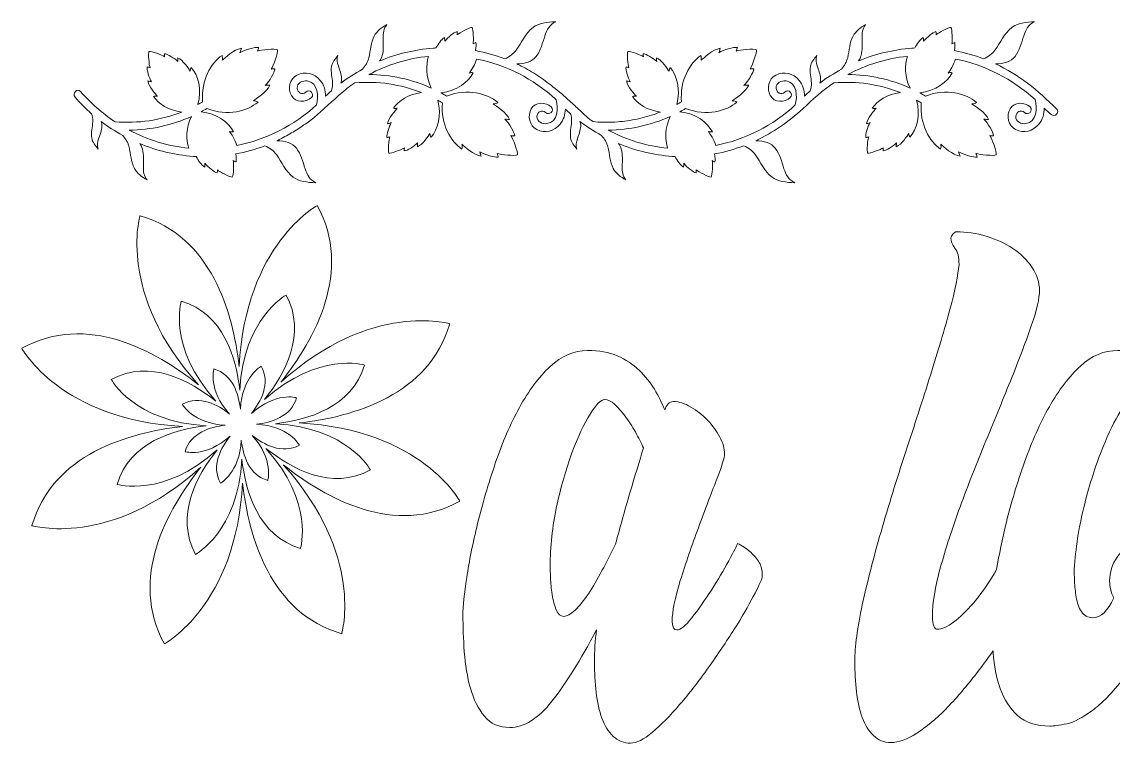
# Model space of a CAD drawing. Header units: inches. Extents: x 1.6 to 13.4, y -17.9 to -0.1.
# Drawn here: x 1.65 to 7.97, y -17.93 to -13.76 of the extents above; entities that cross this region are included whole.
import ezdxf

# ---------------------------------------------------------------- set-up
doc = ezdxf.new("R2010")
doc.units = ezdxf.units.IN
doc.header["$MEASUREMENT"] = 0
doc.layers.add('Layer 1', color=7, linetype='Continuous')

# ---------------------------------------------------------------- blocks, each defined once
blk = doc.blocks.new('block 2')
at = {"layer": 'Layer 1', "lineweight": 0}
for points, knots in [([(5.8656, -16.8216), (5.8445, -16.8032), (5.8208, -16.7875), (5.7945, -16.7743), (5.7892, -16.7875), (5.7721, -16.821), (5.7432, -16.8749), (5.7142, -16.9288), (5.6807, -16.9854), (5.6426, -17.0446), (5.6044, -17.1038), (5.5669, -17.1571), (5.5301, -17.2044), (5.4932, -17.2518), (5.4643, -17.2755), (5.4433, -17.2755), (5.4249, -17.2755), (5.4157, -17.2584), (5.4157, -17.2241), (5.4157, -17.1689), (5.4315, -17.0907), (5.463, -16.9893), (5.4946, -16.8881), (5.5294, -16.7861), (5.5676, -16.6835), (5.6057, -16.5809), (5.6406, -16.4888), (5.6722, -16.4072), (5.7038, -16.3257), (5.7195, -16.2757), (5.7195, -16.2573), (5.7195, -16.2257), (5.7103, -16.1928), (5.6919, -16.1586), (5.6735, -16.1245), (5.6498, -16.0922), (5.6209, -16.0619), (5.5919, -16.0317), (5.5597, -16.0061), (5.5242, -15.985), (5.4887, -15.964), (5.4551, -15.9534), (5.4236, -15.9534), (5.4104, -15.9534), (5.3999, -15.958), (5.392, -15.9672), (5.3841, -15.9765), (5.3775, -15.9876), (5.3723, -16.0008), (5.3565, -15.9613), (5.3367, -15.9218), (5.3131, -15.8824), (5.2894, -15.8429), (5.2598, -15.8061), (5.2243, -15.7719), (5.1888, -15.7377), (5.1466, -15.7101), (5.098, -15.689), (5.0493, -15.668), (4.9921, -15.6574), (4.9263, -15.6574), (4.8474, -15.6574), (4.775, -15.6884), (4.7093, -15.7502), (4.6435, -15.812), (4.5843, -15.8909), (4.5317, -15.987), (4.479, -16.083), (4.4323, -16.1909), (4.3916, -16.3106), (4.3508, -16.4303), (4.3166, -16.5467), (4.289, -16.6598), (4.2614, -16.773), (4.2403, -16.8769), (4.2258, -16.9716), (4.2113, -17.0663), (4.2041, -17.1387), (4.2041, -17.1886), (4.2041, -17.2544), (4.2067, -17.3255), (4.212, -17.4017), (4.2173, -17.4781), (4.2291, -17.5484), (4.2475, -17.6129), (4.2659, -17.6774), (4.2929, -17.7313), (4.3284, -17.7747), (4.364, -17.8181), (4.4133, -17.8398), (4.4764, -17.8398), (4.5579, -17.8398), (4.6389, -17.7892), (4.7191, -17.6879), (4.7994, -17.5866), (4.8855, -17.4491), (4.9776, -17.2755), (4.9697, -17.336), (4.9658, -17.3991), (4.9658, -17.4649), (4.9658, -17.5228), (4.9691, -17.58), (4.9757, -17.6365), (4.9822, -17.6932), (4.9934, -17.7431), (5.0092, -17.7865), (5.025, -17.8299), (5.0467, -17.8648), (5.0743, -17.8911), (5.1019, -17.9174), (5.1355, -17.9306), (5.1749, -17.9306), (5.2091, -17.9306), (5.2512, -17.9095), (5.3012, -17.8674), (5.3512, -17.8254), (5.4038, -17.7721), (5.4591, -17.7076), (5.5143, -17.6431), (5.5696, -17.5721), (5.6248, -17.4945), (5.6801, -17.4169), (5.73, -17.3425), (5.7748, -17.2715), (5.8195, -17.2005), (5.8563, -17.1373), (5.8853, -17.0821), (5.9142, -17.0268), (5.9313, -16.99), (5.9366, -16.9716), (5.9366, -16.9716), (5.9366, -16.9479), (5.9366, -16.9479), (5.9366, -16.9216), (5.9293, -16.898), (5.9149, -16.8769), (5.9004, -16.8558), (5.8839, -16.8374), (5.8656, -16.8216)], [0, 0, 0, 0, 1, 1, 1, 2, 2, 2, 3, 3, 3, 4, 4, 4, 5, 5, 5, 6, 6, 6, 7, 7, 7, 8, 8, 8, 9, 9, 9, 10, 10, 10, 11, 11, 11, 12, 12, 12, 13, 13, 13, 14, 14, 14, 15, 15, 15, 16, 16, 16, 17, 17, 17, 18, 18, 18, 19, 19, 19, 20, 20, 20, 21, 21, 21, 22, 22, 22, 23, 23, 23, 24, 24, 24, 25, 25, 25, 26, 26, 26, 27, 27, 27, 28, 28, 28, 29, 29, 29, 30, 30, 30, 31, 31, 31, 32, 32, 32, 33, 33, 33, 34, 34, 34, 35, 35, 35, 36, 36, 36, 37, 37, 37, 38, 38, 38, 39, 39, 39, 40, 40, 40, 41, 41, 41, 42, 42, 42, 43, 43, 43, 44, 44, 44, 45, 45, 45, 46, 46, 46, 46]), ([(5.171, -16.4822), (5.142, -16.5796), (5.1144, -16.6783), (5.0881, -16.7782), (5.0618, -16.8309), (5.0355, -16.8822), (5.0092, -16.9321), (4.9829, -16.9821), (4.9565, -17.0268), (4.9303, -17.0663), (4.9039, -17.1058), (4.8783, -17.1373), (4.8533, -17.161), (4.8283, -17.1847), (4.8066, -17.1965), (4.7882, -17.1965), (4.7698, -17.1965), (4.7553, -17.1841), (4.7448, -17.159), (4.7342, -17.1341), (4.7263, -17.1045), (4.7211, -17.0702), (4.7158, -17.0361), (4.7125, -17.0038), (4.7112, -16.9736), (4.7099, -16.9433), (4.7093, -16.9216), (4.7093, -16.9084), (4.7093, -16.7927), (4.7217, -16.677), (4.7468, -16.5612), (4.7717, -16.4454), (4.8013, -16.3415), (4.8356, -16.2494), (4.8697, -16.1573), (4.9046, -16.083), (4.9401, -16.0264), (4.9757, -15.9699), (5.0039, -15.9416), (5.025, -15.9416), (5.0434, -15.9416), (5.0625, -15.9508), (5.0822, -15.9692), (5.1019, -15.9876), (5.1223, -16.0106), (5.1434, -16.0383), (5.1644, -16.0659), (5.1841, -16.0962), (5.2026, -16.129), (5.2209, -16.162), (5.2367, -16.1928), (5.2499, -16.2218), (5.2262, -16.2981), (5.1999, -16.3849), (5.171, -16.4822)], [0, 0, 0, 0, 1, 1, 1, 2, 2, 2, 3, 3, 3, 4, 4, 4, 5, 5, 5, 6, 6, 6, 7, 7, 7, 8, 8, 8, 9, 9, 9, 10, 10, 10, 11, 11, 11, 12, 12, 12, 13, 13, 13, 14, 14, 14, 15, 15, 15, 16, 16, 16, 17, 17, 17, 18, 18, 18, 18])]:
    blk.add_open_spline(points, degree=3, knots=knots, dxfattribs=at)
blk = doc.blocks.new('block 3')
at = {"layer": 'Layer 1', "lineweight": 0}
for points, knots in [([(9.5731, -16.8946), (9.5612, -16.8723), (9.548, -16.8512), (9.5336, -16.8315), (9.5191, -16.8118), (9.504, -16.796), (9.4882, -16.7841), (9.4724, -16.7723), (9.4606, -16.7664), (9.4527, -16.7664), (9.4553, -16.7664), (9.4389, -16.7927), (9.4034, -16.8453), (9.3679, -16.898), (9.3258, -16.9558), (9.2771, -17.0189), (9.2284, -17.0821), (9.1797, -17.14), (9.1311, -17.1926), (9.0824, -17.2452), (9.0462, -17.2715), (9.0226, -17.2715), (9.0094, -17.2715), (9.0015, -17.2636), (8.9989, -17.2478), (8.9962, -17.232), (8.9949, -17.2123), (8.9949, -17.1886), (8.9949, -17.1387), (9.0074, -17.0689), (9.0324, -16.9795), (9.0574, -16.8901), (9.0896, -16.7907), (9.1291, -16.6815), (9.1686, -16.5724), (9.212, -16.4579), (9.2593, -16.3382), (9.3067, -16.2185), (9.3527, -16.1008), (9.3975, -15.985), (9.4054, -15.9876), (9.4185, -15.9889), (9.4369, -15.9889), (9.4895, -15.9889), (9.5349, -15.9712), (9.5731, -15.9357), (9.6112, -15.9001), (9.6303, -15.8548), (9.6303, -15.7995), (9.6303, -15.7837), (9.6237, -15.7758), (9.6106, -15.7758), (9.5948, -15.7758), (9.579, -15.7765), (9.5632, -15.7778), (9.5474, -15.7792), (9.5329, -15.7798), (9.5198, -15.7798), (9.4987, -15.7798), (9.4829, -15.7785), (9.4724, -15.7758), (9.4777, -15.76), (9.4882, -15.7285), (9.504, -15.6811), (9.5198, -15.6338), (9.5356, -15.5838), (9.5514, -15.5312), (9.5672, -15.4786), (9.5816, -15.4305), (9.5948, -15.3871), (9.6079, -15.3437), (9.6145, -15.318), (9.6145, -15.3102), (9.6145, -15.2628), (9.6, -15.2181), (9.5711, -15.176), (9.5421, -15.1339), (9.5053, -15.0977), (9.4606, -15.0675), (9.4158, -15.0372), (9.3645, -15.0136), (9.3067, -14.9964), (9.2488, -14.9793), (9.1909, -14.9708), (9.1331, -14.9708), (9.1278, -14.9708), (9.1212, -14.9754), (9.1133, -14.9846), (9.1054, -14.9938), (9.1015, -15.001), (9.1015, -15.0063), (9.1015, -15.0247), (9.1094, -15.0445), (9.1252, -15.0655), (9.141, -15.0866), (9.1488, -15.1181), (9.1488, -15.1602), (9.1488, -15.176), (9.1416, -15.2076), (9.1271, -15.2549), (9.1126, -15.3023), (9.0969, -15.3549), (9.0798, -15.4128), (9.0626, -15.4707), (9.0456, -15.5259), (9.0285, -15.5785), (9.0113, -15.6312), (9.0002, -15.6706), (8.9949, -15.6969), (8.9949, -15.6969), (8.9278, -15.6969), (8.9278, -15.6969), (8.8647, -15.6995), (8.8095, -15.7252), (8.7621, -15.7739), (8.7147, -15.8226), (8.6911, -15.8758), (8.6911, -15.9337), (8.6911, -15.9574), (8.6956, -15.9771), (8.7049, -15.9929), (8.7141, -16.0087), (8.7252, -16.0166), (8.7384, -16.0166), (8.7463, -16.0166), (8.7548, -16.0113), (8.7641, -16.0008), (8.7733, -15.9903), (8.7851, -15.9797), (8.7996, -15.9692), (8.814, -15.9587), (8.8318, -15.9502), (8.8529, -15.9436), (8.8739, -15.937), (8.8989, -15.9376), (8.9278, -15.9455), (8.8831, -16.0876), (8.8364, -16.2284), (8.7877, -16.3678), (8.739, -16.5073), (8.695, -16.6414), (8.6555, -16.7703), (8.6452, -16.804), (8.6354, -16.8372), (8.626, -16.87), (8.6236, -16.8693), (8.6215, -16.869), (8.62, -16.869), (8.62, -16.8716), (8.6088, -16.8822), (8.5865, -16.9005), (8.5641, -16.919), (8.5253, -16.9282), (8.4701, -16.9282), (8.4385, -16.9282), (8.4056, -16.9242), (8.3714, -16.9163), (8.4451, -16.7296), (8.4918, -16.5809), (8.5115, -16.4704), (8.5313, -16.3599), (8.5411, -16.2784), (8.5411, -16.2257), (8.5411, -16.1705), (8.5313, -16.11), (8.5115, -16.0442), (8.4918, -15.9785), (8.4602, -15.9173), (8.4168, -15.8607), (8.3734, -15.8041), (8.3168, -15.7561), (8.2471, -15.7166), (8.1774, -15.6772), (8.0938, -15.6574), (7.9965, -15.6574), (7.9176, -15.6574), (7.8452, -15.6877), (7.7795, -15.7482), (7.7137, -15.8088), (7.6538, -15.887), (7.5999, -15.983), (7.546, -16.0791), (7.4979, -16.1862), (7.4559, -16.3046), (7.4138, -16.423), (7.3789, -16.5388), (7.3513, -16.6519), (7.3275, -16.7494), (7.3086, -16.8406), (7.2945, -16.9254), (7.2879, -16.9369), (7.2813, -16.9484), (7.2744, -16.9597), (7.2375, -17.0203), (7.1994, -17.0736), (7.1599, -17.1196), (7.1205, -17.1656), (7.0823, -17.2024), (7.0455, -17.2301), (7.0086, -17.2577), (6.9771, -17.2715), (6.9508, -17.2715), (6.9323, -17.2715), (6.9232, -17.2465), (6.9232, -17.1965), (6.9232, -17.1203), (6.9383, -17.0268), (6.9685, -16.9163), (6.9988, -16.8058), (7.0369, -16.6881), (7.083, -16.5631), (7.129, -16.4382), (7.179, -16.3106), (7.2329, -16.1803), (7.2868, -16.0501), (7.3369, -15.9278), (7.3829, -15.8133), (7.4289, -15.6989), (7.4671, -15.5976), (7.4974, -15.5095), (7.5276, -15.4213), (7.5427, -15.3549), (7.5427, -15.3102), (7.5427, -15.2628), (7.5283, -15.2181), (7.4993, -15.176), (7.4704, -15.1339), (7.4335, -15.0977), (7.3888, -15.0675), (7.3441, -15.0372), (7.2928, -15.0136), (7.2349, -14.9964), (7.177, -14.9793), (7.1191, -14.9708), (7.0613, -14.9708), (7.056, -14.9708), (7.0494, -14.9754), (7.0416, -14.9846), (7.0337, -14.9938), (7.0297, -15.001), (7.0297, -15.0063), (7.0297, -15.0247), (7.0376, -15.0445), (7.0534, -15.0655), (7.0692, -15.0866), (7.0771, -15.1181), (7.0771, -15.1602), (7.0718, -15.2208), (7.054, -15.3076), (7.0238, -15.4207), (6.9935, -15.5338), (6.956, -15.6608), (6.9113, -15.8015), (6.8666, -15.9423), (6.8186, -16.0909), (6.7673, -16.2474), (6.716, -16.404), (6.6686, -16.5572), (6.6252, -16.7072), (6.5818, -16.8571), (6.5456, -16.9979), (6.5167, -17.1294), (6.4878, -17.261), (6.4733, -17.3715), (6.4733, -17.4609), (6.4733, -17.5188), (6.4766, -17.5761), (6.4831, -17.6326), (6.4897, -17.6892), (6.5009, -17.7392), (6.5167, -17.7826), (6.5325, -17.826), (6.5542, -17.8608), (6.5818, -17.8871), (6.6094, -17.9134), (6.643, -17.9266), (6.6824, -17.9266), (6.7271, -17.9266), (6.7771, -17.9089), (6.8324, -17.8733), (6.8876, -17.8378), (6.9435, -17.7911), (7.0001, -17.7332), (7.0567, -17.6754), (7.1126, -17.6109), (7.1678, -17.5399), (7.2049, -17.4922), (7.2401, -17.4444), (7.2737, -17.3967), (7.2739, -17.4004), (7.2741, -17.404), (7.2743, -17.4077), (7.2796, -17.4826), (7.2934, -17.5517), (7.3158, -17.6148), (7.3381, -17.678), (7.3716, -17.73), (7.4164, -17.7707), (7.4611, -17.8115), (7.523, -17.8319), (7.6019, -17.8319), (7.6256, -17.8319), (7.6584, -17.8273), (7.7005, -17.8181), (7.7426, -17.8089), (7.7913, -17.7839), (7.8466, -17.7431), (7.9018, -17.7023), (7.963, -17.6399), (8.0301, -17.5556), (8.0972, -17.4715), (8.1688, -17.3531), (8.2451, -17.2005), (8.303, -17.2163), (8.3596, -17.2241), (8.4148, -17.2241), (8.4596, -17.2241), (8.502, -17.2188), (8.5423, -17.2084), (8.5258, -17.2965), (8.5174, -17.3781), (8.5174, -17.453), (8.5174, -17.5109), (8.522, -17.5682), (8.5312, -17.6247), (8.5405, -17.6813), (8.5549, -17.7319), (8.5746, -17.7766), (8.5944, -17.8214), (8.6193, -17.8575), (8.6496, -17.8852), (8.6798, -17.9128), (8.7147, -17.9266), (8.7542, -17.9266), (8.7937, -17.9266), (8.8416, -17.9042), (8.8983, -17.8595), (8.9548, -17.8148), (9.014, -17.7583), (9.0758, -17.6898), (9.1376, -17.6214), (9.1995, -17.5471), (9.2613, -17.4668), (9.3231, -17.3866), (9.3784, -17.3104), (9.4271, -17.238), (9.4757, -17.1656), (9.5152, -17.1032), (9.5455, -17.0505), (9.5757, -16.9979), (9.5908, -16.9663), (9.5908, -16.9558), (9.5908, -16.9374), (9.5849, -16.917), (9.5731, -16.8946)], [0, 0, 0, 0, 1, 1, 1, 2, 2, 2, 3, 3, 3, 4, 4, 4, 5, 5, 5, 6, 6, 6, 7, 7, 7, 8, 8, 8, 9, 9, 9, 10, 10, 10, 11, 11, 11, 12, 12, 12, 13, 13, 13, 14, 14, 14, 15, 15, 15, 16, 16, 16, 17, 17, 17, 18, 18, 18, 19, 19, 19, 20, 20, 20, 21, 21, 21, 22, 22, 22, 23, 23, 23, 24, 24, 24, 25, 25, 25, 26, 26, 26, 27, 27, 27, 28, 28, 28, 29, 29, 29, 30, 30, 30, 31, 31, 31, 32, 32, 32, 33, 33, 33, 34, 34, 34, 35, 35, 35, 36, 36, 36, 37, 37, 37, 38, 38, 38, 39, 39, 39, 40, 40, 40, 41, 41, 41, 42, 42, 42, 43, 43, 43, 44, 44, 44, 45, 45, 45, 46, 46, 46, 47, 47, 47, 48, 48, 48, 49, 49, 49, 50, 50, 50, 51, 51, 51, 52, 52, 52, 53, 53, 53, 54, 54, 54, 55, 55, 55, 56, 56, 56, 57, 57, 57, 58, 58, 58, 59, 59, 59, 60, 60, 60, 61, 61, 61, 62, 62, 62, 63, 63, 63, 64, 64, 64, 65, 65, 65, 66, 66, 66, 67, 67, 67, 68, 68, 68, 69, 69, 69, 70, 70, 70, 71, 71, 71, 72, 72, 72, 73, 73, 73, 74, 74, 74, 75, 75, 75, 76, 76, 76, 77, 77, 77, 78, 78, 78, 79, 79, 79, 80, 80, 80, 81, 81, 81, 82, 82, 82, 83, 83, 83, 84, 84, 84, 85, 85, 85, 86, 86, 86, 87, 87, 87, 88, 88, 88, 89, 89, 89, 90, 90, 90, 91, 91, 91, 92, 92, 92, 93, 93, 93, 94, 94, 94, 95, 95, 95, 96, 96, 96, 97, 97, 97, 98, 98, 98, 99, 99, 99, 100, 100, 100, 101, 101, 101, 102, 102, 102, 103, 103, 103, 104, 104, 104, 105, 105, 105, 106, 106, 106, 107, 107, 107, 108, 108, 108, 109, 109, 109, 110, 110, 110, 111, 111, 111, 112, 112, 112, 113, 113, 113, 114, 114, 114, 115, 115, 115, 116, 116, 116, 117, 117, 117, 118, 118, 118, 118]), ([(8.2609, -16.4092), (8.253, -16.4474), (8.2418, -16.4888), (8.2274, -16.5335), (8.2129, -16.5783), (8.1978, -16.623), (8.182, -16.6677), (8.1662, -16.7125), (8.1504, -16.7532), (8.1346, -16.79), (8.1346, -16.79), (8.1189, -16.79), (8.1189, -16.79), (8.0636, -16.79), (8.0215, -16.8111), (7.9926, -16.8532), (7.9636, -16.8953), (7.9492, -16.9414), (7.9492, -16.9913), (7.9492, -17.0255), (7.9571, -17.0584), (7.9728, -17.09), (7.9386, -17.1663), (7.8979, -17.2044), (7.8505, -17.2044), (7.8215, -17.2044), (7.7998, -17.1926), (7.7854, -17.1689), (7.7709, -17.1452), (7.761, -17.1176), (7.7558, -17.086), (7.7505, -17.0545), (7.7472, -17.0236), (7.7459, -16.9933), (7.7446, -16.9631), (7.744, -16.94), (7.744, -16.9242), (7.7518, -16.8032), (7.7702, -16.6842), (7.7992, -16.5671), (7.8281, -16.45), (7.8604, -16.3455), (7.8959, -16.2533), (7.9314, -16.1613), (7.9656, -16.0876), (7.9985, -16.0323), (8.0314, -15.9771), (8.0557, -15.9495), (8.0715, -15.9495), (8.082, -15.9495), (8.0984, -15.9528), (8.1208, -15.9593), (8.1432, -15.9659), (8.1655, -15.981), (8.1879, -16.0047), (8.2102, -16.0284), (8.23, -16.0646), (8.2471, -16.1133), (8.2642, -16.162), (8.2728, -16.2284), (8.2728, -16.3125), (8.2728, -16.3389), (8.2688, -16.3711), (8.2609, -16.4092)], [0, 0, 0, 0, 1, 1, 1, 2, 2, 2, 3, 3, 3, 4, 4, 4, 5, 5, 5, 6, 6, 6, 7, 7, 7, 8, 8, 8, 9, 9, 9, 10, 10, 10, 11, 11, 11, 12, 12, 12, 13, 13, 13, 14, 14, 14, 15, 15, 15, 16, 16, 16, 17, 17, 17, 18, 18, 18, 19, 19, 19, 20, 20, 20, 21, 21, 21, 21])]:
    blk.add_open_spline(points, degree=3, knots=knots, dxfattribs=at)
blk = doc.blocks.new('block 15')
at = {"layer": 'Layer 1', "lineweight": 0}
for points in [[(3.2555, -16.0773), (3.57, -16.0418), (4.0079, -15.9167), (4.1276, -15.5033), (4.1276, -15.5033), (3.6755, -15.368), (3.1496, -15.8415), (3.3469, -15.5939), (3.568, -15.1959), (3.3604, -14.8191), (3.3604, -14.8191), (2.9449, -15.0432), (2.9079, -15.7499), (2.8724, -15.4353), (2.7474, -14.9974), (2.3341, -14.8778), (2.3341, -14.8778), (2.1987, -15.3299), (2.6721, -15.8557), (2.4246, -15.6584), (2.0266, -15.4374), (1.6497, -15.645), (1.6497, -15.645), (1.8737, -16.0604), (2.5802, -16.0974), (2.2658, -16.133), (1.8281, -16.2581), (1.7084, -16.6714), (1.7084, -16.6714), (2.1605, -16.8067), (2.6862, -16.3334), (2.489, -16.5809), (2.2681, -16.9788), (2.4756, -17.3556), (2.4756, -17.3556), (2.8911, -17.1316), (2.928, -16.425), (2.9636, -16.7395), (3.0887, -17.1773), (3.502, -17.2969), (3.502, -17.2969), (3.6373, -16.8448), (3.1639, -16.3191), (3.4114, -16.5163), (3.8095, -16.7373), (4.1862, -16.5297), (4.1862, -16.5297), (3.9622, -16.1142), (3.2555, -16.0773)], [(3.0635, -16.2245), (3.3436, -16.5355), (3.2635, -16.803), (3.2635, -16.803), (3.019, -16.7322), (2.9449, -16.4732), (2.9239, -16.2871), (2.9021, -16.7052), (2.6562, -16.8378), (2.6562, -16.8378), (2.5335, -16.6148), (2.6641, -16.3794), (2.7808, -16.2329), (2.4698, -16.513), (2.2023, -16.4329), (2.2023, -16.4329), (2.2731, -16.1884), (2.5321, -16.1144), (2.7181, -16.0933), (2.3001, -16.0714), (2.1676, -15.8256), (2.1676, -15.8256), (2.3906, -15.7028), (2.6261, -15.8336), (2.7725, -15.9503), (2.4924, -15.6392), (2.5725, -15.3717), (2.5725, -15.3717), (2.8171, -15.4425), (2.891, -15.7016), (2.912, -15.8877), (2.9339, -15.4696), (3.1797, -15.337), (3.1797, -15.337), (3.3026, -15.5599), (3.1718, -15.7954), (3.055, -15.9419), (3.3661, -15.6618), (3.6336, -15.7418), (3.6336, -15.7418), (3.5629, -15.9864), (3.3037, -16.0604), (3.1177, -16.0814), (3.5358, -16.1033), (3.6683, -16.3491), (3.6683, -16.3491), (3.4454, -16.4719), (3.2099, -16.3412), (3.0635, -16.2245)]]:
    blk.add_open_spline(points, degree=3, knots=[0, 0, 0, 0, 1, 1, 1, 2, 2, 2, 3, 3, 3, 4, 4, 4, 5, 5, 5, 6, 6, 6, 7, 7, 7, 8, 8, 8, 9, 9, 9, 10, 10, 10, 11, 11, 11, 12, 12, 12, 13, 13, 13, 14, 14, 14, 15, 15, 15, 16, 16, 16, 16], dxfattribs=at)
blk = doc.blocks.new('block 18')
at = {"layer": 'Layer 1', "lineweight": 0}
for points, knots in [([(6.5742, -14.2549), (6.5818, -14.2571), (6.5886, -14.2571), (6.597, -14.2557), (6.5875, -14.2668), (6.5456, -14.3118), (6.5408, -14.3454), (6.546, -14.3439), (6.551, -14.3432), (6.5618, -14.3388), (6.5478, -14.3629), (6.5344, -14.4084), (6.5372, -14.4256), (6.5416, -14.4249), (6.5474, -14.4233), (6.5539, -14.4202), (6.5481, -14.4365), (6.5415, -14.5039), (6.5477, -14.5152), (6.5602, -14.5183), (6.6237, -14.4948), (6.638, -14.485), (6.6367, -14.4921), (6.6366, -14.4981), (6.6371, -14.5025), (6.6544, -14.5008), (6.695, -14.4763), (6.7147, -14.4566), (6.7132, -14.4682), (6.7138, -14.4732), (6.7136, -14.4786), (6.745, -14.4654), (6.7778, -14.4134), (6.7861, -14.4015), (6.787, -14.4106), (6.7886, -14.4165), (6.7927, -14.4233), (6.8309, -14.3783), (6.856, -14.2975), (6.8307, -14.2083), (6.84, -14.2133), (6.8493, -14.2184), (6.8584, -14.2238), (6.8477, -14.3499), (6.9066, -14.4479), (6.9705, -14.4925), (6.9733, -14.4831), (6.9733, -14.4747), (6.9715, -14.4643), (6.9852, -14.476), (7.0409, -14.5279), (7.0826, -14.5338), (7.0806, -14.5274), (7.0798, -14.5212), (7.0744, -14.5078), (7.1042, -14.5252), (7.1605, -14.5417), (7.1818, -14.5383), (7.181, -14.5329), (7.179, -14.5257), (7.1751, -14.5176), (7.1954, -14.5248), (7.2788, -14.5329), (7.2928, -14.5253), (7.2966, -14.5098), (7.2675, -14.4312), (7.2554, -14.4135), (7.2642, -14.4152), (7.2716, -14.4153), (7.2771, -14.4147), (7.275, -14.3932), (7.2447, -14.3429), (7.2202, -14.3186), (7.2346, -14.3204), (7.2407, -14.3196), (7.2475, -14.3199), (7.2311, -14.2811), (7.1668, -14.2404), (7.152, -14.2302), (7.1632, -14.2291), (7.1706, -14.2271), (7.179, -14.222), (7.1182, -14.1704), (7.0046, -14.1381), (6.8822, -14.185), (6.8713, -14.1786), (6.8603, -14.1724), (6.8492, -14.1665), (6.943, -14.1571), (7.0095, -14.1028), (7.0371, -14.0498), (7.0292, -14.0486), (7.0231, -14.0494), (7.0144, -14.0519), (7.0212, -14.0415), (7.0486, -14.003), (7.0564, -13.9708), (7.2272, -14.0055), (7.3873, -14.086), (7.5173, -14.2056), (7.5301, -14.2556), (7.5286, -14.3351), (7.4638, -14.3446), (7.4376, -14.3484), (7.404, -14.3341), (7.4058, -14.3027), (7.4073, -14.2768), (7.4358, -14.2607), (7.456, -14.2804), (7.4771, -14.3009), (7.5093, -14.2687), (7.4882, -14.2482), (7.4571, -14.2179), (7.3957, -14.218), (7.3724, -14.2597), (7.3506, -14.2987), (7.3607, -14.3579), (7.4045, -14.3787), (7.4529, -14.4017), (7.5049, -14.3891), (7.5394, -14.3482), (7.562, -14.3214), (7.5705, -14.2884), (7.5703, -14.2548), (7.5834, -14.2669), (7.5965, -14.2789), (7.6095, -14.291), (7.6311, -14.3109), (7.6634, -14.2787), (7.6417, -14.2588), (7.5868, -14.2081), (7.5336, -14.1555), (7.4738, -14.1104), (7.4161, -14.0669), (7.3538, -14.0295), (7.2884, -13.999), (7.3366, -13.9992), (7.378, -13.9852), (7.4012, -13.9554), (7.4276, -13.9215), (7.4378, -13.8783), (7.4515, -13.8366), (7.4624, -13.8035), (7.479, -13.7697), (7.5147, -13.7555), (7.4659, -13.7564), (7.4149, -13.764), (7.3829, -13.7877), (7.337, -13.8216), (7.3183, -13.8757), (7.2852, -13.9192), (7.269, -13.9405), (7.246, -13.9576), (7.2191, -13.9697), (7.1643, -13.9489), (7.1078, -13.9328), (7.0503, -13.9219), (7.0535, -13.9031), (7.0545, -13.885), (7.0518, -13.8758), (7.0476, -13.877), (7.042, -13.8794), (7.036, -13.8833), (7.0396, -13.8664), (7.0375, -13.7987), (7.0299, -13.7883), (7.0171, -13.7869), (6.9572, -13.8183), (6.9442, -13.8298), (6.9447, -13.8226), (6.944, -13.8166), (6.9429, -13.8123), (6.9259, -13.8162), (6.8888, -13.8457), (6.8718, -13.8679), (6.8718, -13.8561), (6.8705, -13.8513), (6.87, -13.8459), (6.8507, -13.8572), (6.8329, -13.8852), (6.821, -13.9067), (6.8155, -13.9071), (6.81, -13.9074), (6.8044, -13.9078), (6.6971, -13.9162), (6.5924, -13.9415), (6.4942, -13.9821), (6.5014, -13.9725), (6.5068, -13.9618), (6.5099, -13.9504), (6.5187, -13.9176), (6.5157, -13.8836), (6.5151, -13.8497), (6.5147, -13.8226), (6.5176, -13.7932), (6.5361, -13.7713), (6.5068, -13.7881), (6.4776, -13.8104), (6.4633, -13.8377), (6.4427, -13.8769), (6.4429, -13.9213), (6.4321, -13.9631), (6.4259, -13.987), (6.4129, -14.01), (6.3955, -14.0294), (6.3519, -14.0532), (6.3101, -14.0802), (6.2704, -14.1102), (6.2735, -14.1015), (6.2751, -14.0924), (6.2747, -14.0832), (6.2736, -14.0581), (6.2638, -14.0346), (6.2559, -14.0106), (6.2495, -13.9915), (6.245, -13.9701), (6.2532, -13.9504), (6.2362, -13.9688), (6.2205, -13.9912), (6.2164, -14.0137), (6.2106, -14.0462), (6.2206, -14.0776), (6.2223, -14.1097), (6.2231, -14.1247), (6.2204, -14.1403), (6.2151, -14.1552), (6.2037, -14.1652), (6.1926, -14.1754), (6.1817, -14.1858), (6.1816, -14.1528), (6.173, -14.1204), (6.1508, -14.0941), (6.1163, -14.0532), (6.0643, -14.0406), (6.0159, -14.0636), (5.9721, -14.0844), (5.962, -14.1436), (5.9838, -14.1826), (6.0071, -14.2243), (6.0685, -14.2244), (6.0996, -14.1941), (6.1207, -14.1736), (6.0885, -14.1414), (6.0674, -14.1619), (6.0472, -14.1816), (6.0187, -14.1655), (6.0172, -14.1396), (6.0154, -14.1082), (6.049, -14.0939), (6.0752, -14.0977), (6.14, -14.1072), (6.1415, -14.1867), (6.1287, -14.2367), (5.9987, -14.3563), (5.8386, -14.4368), (5.6678, -14.4715), (5.66, -14.4393), (5.6326, -14.4008), (5.6258, -14.3904), (5.6345, -14.3929), (5.6406, -14.3937), (5.6485, -14.3925), (5.6209, -14.3395), (5.5544, -14.2852), (5.4606, -14.2758), (5.4717, -14.2699), (5.4827, -14.2637), (5.4936, -14.2573), (5.616, -14.3042), (5.7295, -14.2719), (5.7904, -14.2203), (5.782, -14.2152), (5.7746, -14.2132), (5.7634, -14.2121), (5.7782, -14.2019), (5.8425, -14.1612), (5.8589, -14.1224), (5.8521, -14.1227), (5.846, -14.1219), (5.8316, -14.1237), (5.8561, -14.0994), (5.8864, -14.0491), (5.8885, -14.0276), (5.883, -14.027), (5.8756, -14.0271), (5.8668, -14.0288), (5.8789, -14.0111), (5.908, -13.9325), (5.9042, -13.917), (5.8902, -13.9094), (5.8068, -13.9175), (5.7865, -13.9247), (5.7904, -13.9166), (5.7924, -13.9094), (5.7932, -13.904), (5.7719, -13.9006), (5.7156, -13.9171), (5.6858, -13.9345), (5.6912, -13.921), (5.692, -13.9149), (5.694, -13.9085), (5.6523, -13.9144), (5.5966, -13.9663), (5.5829, -13.978), (5.5847, -13.9676), (5.5847, -13.9592), (5.5819, -13.9498), (5.518, -13.9944), (5.4591, -14.0924), (5.4698, -14.2185), (5.4607, -14.2239), (5.4514, -14.229), (5.4421, -14.234), (5.4674, -14.1448), (5.4423, -14.064), (5.4041, -14.019), (5.4, -14.0258), (5.3984, -14.0317), (5.3975, -14.0408), (5.3892, -14.0289), (5.3564, -13.9769), (5.325, -13.9637), (5.3252, -13.9691), (5.3246, -13.9741), (5.3261, -13.9857), (5.3064, -13.966), (5.2658, -13.9415), (5.2485, -13.9398), (5.248, -13.9442), (5.248, -13.9502), (5.2494, -13.9573), (5.2351, -13.9475), (5.1716, -13.924), (5.1591, -13.9271), (5.1529, -13.9384), (5.1595, -14.0058), (5.1653, -14.0221), (5.1588, -14.019), (5.153, -14.0174), (5.1486, -14.0167), (5.1458, -14.0339), (5.1592, -14.0794), (5.1732, -14.1035), (5.1624, -14.0991), (5.1574, -14.0984), (5.1522, -14.0969), (5.157, -14.1305), (5.1989, -14.1755), (5.2084, -14.1866), (5.2, -14.1851), (5.1932, -14.1852), (5.1856, -14.1874), (5.215, -14.2295), (5.2731, -14.2689), (5.3488, -14.2774), (5.3427, -14.2767), (5.3301, -14.2845), (5.3242, -14.2866), (5.3152, -14.2899), (5.3061, -14.293), (5.2969, -14.2959), (5.2786, -14.3018), (5.2601, -14.307), (5.2415, -14.3116), (5.2042, -14.3209), (5.1662, -14.3276), (5.128, -14.3317), (5.0895, -14.3358), (5.0507, -14.3374), (5.012, -14.3363), (4.9955, -14.3359), (4.9741, -14.3379), (4.9591, -14.3314), (4.9294, -14.3186), (4.9045, -14.2882), (4.8807, -14.2668), (4.861, -14.2491), (4.8412, -14.2314), (4.8218, -14.2134), (4.7907, -14.1846), (4.7584, -14.1571), (4.7251, -14.1309), (4.6961, -14.1083), (4.6663, -14.0866), (4.6358, -14.0661), (4.6054, -14.0456), (4.5747, -14.0282), (4.5419, -14.0118), (4.5332, -14.0074), (4.5243, -14.0031), (4.5154, -13.999), (4.5636, -13.9992), (4.605, -13.9852), (4.6282, -13.9554), (4.6546, -13.9215), (4.6649, -13.8783), (4.6786, -13.8366), (4.6894, -13.8035), (4.706, -13.7697), (4.7417, -13.7555), (4.6929, -13.7564), (4.642, -13.764), (4.61, -13.7877), (4.564, -13.8216), (4.5453, -13.8757), (4.5122, -13.9192), (4.496, -13.9405), (4.473, -13.9576), (4.4462, -13.9697), (4.3914, -13.9489), (4.3349, -13.9328), (4.2774, -13.9219), (4.2806, -13.9031), (4.2816, -13.885), (4.2789, -13.8758), (4.2746, -13.877), (4.2691, -13.8794), (4.263, -13.8833), (4.2667, -13.8664), (4.2645, -13.7987), (4.2569, -13.7883), (4.2441, -13.7869), (4.1842, -13.8183), (4.1712, -13.8298), (4.1717, -13.8226), (4.171, -13.8166), (4.1699, -13.8123), (4.153, -13.8162), (4.1159, -13.8457), (4.0989, -13.8679), (4.0988, -13.8561), (4.0976, -13.8513), (4.0971, -13.8459), (4.0777, -13.8572), (4.0599, -13.8852), (4.0481, -13.9067), (4.0425, -13.9071), (4.037, -13.9074), (4.0315, -13.9078), (3.9241, -13.9162), (3.8194, -13.9415), (3.7213, -13.9821), (3.7284, -13.9725), (3.7338, -13.9618), (3.7369, -13.9504), (3.7457, -13.9176), (3.7427, -13.8836), (3.7422, -13.8497), (3.7418, -13.8226), (3.7446, -13.7932), (3.7632, -13.7713), (3.7339, -13.7881), (3.7047, -13.8104), (3.6903, -13.8377), (3.6697, -13.8769), (3.6699, -13.9213), (3.6591, -13.9631), (3.6529, -13.987), (3.6399, -14.01), (3.6225, -14.0294), (3.5789, -14.0532), (3.5371, -14.0802), (3.4974, -14.1102), (3.5005, -14.1015), (3.5021, -14.0924), (3.5017, -14.0832), (3.5006, -14.0581), (3.4909, -14.0346), (3.4829, -14.0106), (3.4765, -13.9915), (3.472, -13.9701), (3.4803, -13.9504), (3.4632, -13.9688), (3.4475, -13.9912), (3.4434, -14.0137), (3.4376, -14.0462), (3.4477, -14.0776), (3.4493, -14.1097), (3.4501, -14.1247), (3.4475, -14.1403), (3.4421, -14.1552), (3.4308, -14.1652), (3.4196, -14.1754), (3.4087, -14.1858), (3.4086, -14.1528), (3.4, -14.1204), (3.3778, -14.0941), (3.3434, -14.0532), (3.2914, -14.0406), (3.2429, -14.0636), (3.1991, -14.0844), (3.189, -14.1436), (3.2108, -14.1826), (3.2341, -14.2243), (3.2955, -14.2244), (3.3267, -14.1941), (3.3477, -14.1736), (3.3155, -14.1414), (3.2945, -14.1619), (3.2742, -14.1816), (3.2457, -14.1655), (3.2442, -14.1396), (3.2424, -14.1082), (3.276, -14.0939), (3.3022, -14.0977), (3.3671, -14.1072), (3.3685, -14.1867), (3.3557, -14.2367), (3.2257, -14.3563), (3.0656, -14.4368), (2.8948, -14.4715), (2.887, -14.4393), (2.8597, -14.4008), (2.8528, -14.3904), (2.8616, -14.3929), (2.8677, -14.3937), (2.8755, -14.3925), (2.8479, -14.3395), (2.7814, -14.2852), (2.6876, -14.2758), (2.6987, -14.2699), (2.7098, -14.2637), (2.7207, -14.2573), (2.843, -14.3042), (2.9566, -14.2719), (3.0174, -14.2203), (3.009, -14.2152), (3.0017, -14.2132), (2.9904, -14.2121), (3.0052, -14.2019), (3.0695, -14.1612), (3.0859, -14.1224), (3.0792, -14.1227), (3.073, -14.1219), (3.0587, -14.1237), (3.0831, -14.0994), (3.1134, -14.0491), (3.1155, -14.0276), (3.1101, -14.027), (3.1027, -14.0271), (3.0938, -14.0288), (3.106, -14.0111), (3.135, -13.9325), (3.1312, -13.917), (3.1172, -13.9094), (3.0338, -13.9175), (3.0135, -13.9247), (3.0175, -13.9166), (3.0194, -13.9094), (3.0202, -13.904), (2.999, -13.9006), (2.9426, -13.9171), (2.9128, -13.9345), (2.9182, -13.921), (2.9191, -13.9149), (2.921, -13.9085), (2.8793, -13.9144), (2.8236, -13.9663), (2.81, -13.978), (2.8117, -13.9676), (2.8117, -13.9592), (2.809, -13.9498), (2.745, -13.9944), (2.6862, -14.0924), (2.6968, -14.2185), (2.6877, -14.2239), (2.6785, -14.229), (2.6692, -14.234), (2.6944, -14.1448), (2.6693, -14.064), (2.6311, -14.019), (2.627, -14.0258), (2.6254, -14.0317), (2.6245, -14.0408), (2.6162, -14.0289), (2.5834, -13.9769), (2.5521, -13.9637), (2.5523, -13.9691), (2.5517, -13.9741), (2.5531, -13.9857), (2.5334, -13.966), (2.4928, -13.9415), (2.4755, -13.9398), (2.475, -13.9442), (2.4751, -13.9502), (2.4765, -13.9573), (2.4621, -13.9475), (2.3987, -13.924), (2.3861, -13.9271), (2.38, -13.9384), (2.3865, -14.0058), (2.3923, -14.0221), (2.3858, -14.019), (2.38, -14.0174), (2.3756, -14.0167), (2.3729, -14.0339), (2.3862, -14.0794), (2.4003, -14.1035), (2.3894, -14.0991), (2.3845, -14.0984), (2.3793, -14.0969), (2.3841, -14.1305), (2.4259, -14.1755), (2.4354, -14.1866), (2.427, -14.1851), (2.4202, -14.1852), (2.4126, -14.1874), (2.442, -14.2295), (2.5001, -14.2689), (2.5758, -14.2774), (2.4539, -14.3254), (2.3224, -14.3448), (2.1894, -14.3335), (2.1155, -14.2846), (2.0481, -14.2258), (1.9901, -14.1591), (1.9708, -14.1369), (1.9388, -14.1693), (1.9579, -14.1913), (1.9877, -14.2256), (2.0197, -14.2575), (2.0535, -14.2871), (2.0589, -14.302), (2.0615, -14.3176), (2.0607, -14.3326), (2.0591, -14.3647), (2.049, -14.3961), (2.0548, -14.4286), (2.0589, -14.4511), (2.0746, -14.4734), (2.0917, -14.4919), (2.0834, -14.4722), (2.0879, -14.4507), (2.0943, -14.4317), (2.1023, -14.4077), (2.112, -14.3842), (2.1131, -14.3591), (2.1135, -14.3499), (2.1119, -14.3408), (2.1088, -14.332), (2.1485, -14.3621), (2.1903, -14.3891), (2.2339, -14.4129), (2.2513, -14.4323), (2.2643, -14.4553), (2.2705, -14.4792), (2.2813, -14.521), (2.2811, -14.5654), (2.3017, -14.6046), (2.3161, -14.6319), (2.3453, -14.6542), (2.3746, -14.6709), (2.356, -14.6491), (2.3531, -14.6197), (2.3536, -14.5926), (2.3541, -14.5587), (2.3571, -14.5247), (2.3483, -14.4919), (2.3452, -14.4805), (2.3398, -14.4698), (2.3327, -14.4602), (2.4308, -14.5008), (2.5355, -14.5261), (2.6429, -14.5345), (2.6484, -14.5349), (2.6539, -14.5352), (2.6595, -14.5356), (2.6713, -14.5571), (2.6891, -14.5851), (2.7085, -14.5964), (2.709, -14.591), (2.7102, -14.5862), (2.7103, -14.5744), (2.7272, -14.5965), (2.7644, -14.6261), (2.7813, -14.63), (2.7824, -14.6257), (2.7831, -14.6197), (2.7826, -14.6125), (2.7956, -14.624), (2.8555, -14.6554), (2.8683, -14.654), (2.8759, -14.6436), (2.8781, -14.5759), (2.8744, -14.5589), (2.8805, -14.5629), (2.886, -14.5653), (2.8903, -14.5665), (2.893, -14.5573), (2.892, -14.5392), (2.8888, -14.5204), (2.9462, -14.5095), (3.0028, -14.4934), (3.0575, -14.4726), (3.0844, -14.4847), (3.1074, -14.5018), (3.1236, -14.5231), (3.1567, -14.5666), (3.1754, -14.6207), (3.2214, -14.6546), (3.2534, -14.6783), (3.3043, -14.6859), (3.3531, -14.6868), (3.3174, -14.6725), (3.3008, -14.6388), (3.2899, -14.6057), (3.2763, -14.564), (3.266, -14.5208), (3.2396, -14.4869), (3.2164, -14.4571), (3.175, -14.4431), (3.1268, -14.4433), (3.1315, -14.4433), (3.1397, -14.4372), (3.1439, -14.4351), (3.1507, -14.4318), (3.1573, -14.4284), (3.164, -14.425), (3.1767, -14.4183), (3.1893, -14.4114), (3.2017, -14.4042), (3.2265, -14.3898), (3.2506, -14.3744), (3.2742, -14.3581), (3.2959, -14.3431), (3.3201, -14.3282), (3.3398, -14.311), (3.3636, -14.2904), (3.3868, -14.2691), (3.4103, -14.2482), (3.4145, -14.2482), (3.4265, -14.2337), (3.4299, -14.2307), (3.4369, -14.2245), (3.4439, -14.2182), (3.4509, -14.212), (3.4649, -14.1995), (3.4789, -14.187), (3.493, -14.1745), (3.5201, -14.1503), (3.5477, -14.1288), (3.5781, -14.1088), (3.711, -14.0975), (3.8425, -14.1169), (3.9644, -14.1649), (3.8887, -14.1734), (3.8306, -14.2128), (3.8012, -14.2549), (3.8088, -14.2571), (3.8156, -14.2571), (3.824, -14.2557), (3.8145, -14.2668), (3.7727, -14.3118), (3.7679, -14.3454), (3.7731, -14.3439), (3.778, -14.3432), (3.7889, -14.3388), (3.7748, -14.3629), (3.7615, -14.4084), (3.7642, -14.4256), (3.7686, -14.4249), (3.7744, -14.4233), (3.7809, -14.4202), (3.7751, -14.4365), (3.7686, -14.5039), (3.7747, -14.5152), (3.7873, -14.5183), (3.8507, -14.4948), (3.8651, -14.485), (3.8637, -14.4921), (3.8636, -14.4981), (3.8641, -14.5025), (3.8814, -14.5008), (3.922, -14.4763), (3.9417, -14.4566), (3.9403, -14.4682), (3.9409, -14.4732), (3.9407, -14.4786), (3.972, -14.4654), (4.0048, -14.4134), (4.0131, -14.4015), (4.014, -14.4106), (4.0156, -14.4165), (4.0197, -14.4233), (4.0579, -14.3783), (4.083, -14.2975), (4.0578, -14.2083), (4.0671, -14.2133), (4.0763, -14.2184), (4.0854, -14.2238), (4.0748, -14.3499), (4.1336, -14.4479), (4.1976, -14.4925), (4.2003, -14.4831), (4.2003, -14.4747), (4.1986, -14.4643), (4.2122, -14.476), (4.2679, -14.5279), (4.3096, -14.5338), (4.3077, -14.5274), (4.3068, -14.5212), (4.3014, -14.5078), (4.3312, -14.5252), (4.3876, -14.5417), (4.4088, -14.5383), (4.4081, -14.5329), (4.4061, -14.5257), (4.4021, -14.5176), (4.4224, -14.5248), (4.5058, -14.5329), (4.5198, -14.5253), (4.5236, -14.5098), (4.4946, -14.4312), (4.4824, -14.4135), (4.4913, -14.4152), (4.4987, -14.4153), (4.5041, -14.4147), (4.502, -14.3932), (4.4717, -14.3429), (4.4473, -14.3186), (4.4616, -14.3204), (4.4678, -14.3196), (4.4745, -14.3199), (4.4581, -14.2811), (4.3938, -14.2404), (4.379, -14.2302), (4.3903, -14.2291), (4.3976, -14.2271), (4.406, -14.222), (4.3452, -14.1704), (4.2317, -14.1381), (4.1093, -14.185), (4.0984, -14.1786), (4.0873, -14.1724), (4.0762, -14.1665), (4.17, -14.1571), (4.2365, -14.1028), (4.2641, -14.0498), (4.2563, -14.0486), (4.2502, -14.0494), (4.2414, -14.0519), (4.2483, -14.0415), (4.2756, -14.003), (4.2834, -13.9708), (4.4528, -14.0052), (4.6116, -14.0847), (4.741, -14.2027), (4.7422, -14.204), (4.7434, -14.2053), (4.7446, -14.2066), (4.7571, -14.2567), (4.7552, -14.3352), (4.6908, -14.3446), (4.6646, -14.3484), (4.631, -14.3341), (4.6328, -14.3027), (4.6343, -14.2768), (4.6628, -14.2607), (4.6831, -14.2804), (4.7041, -14.3009), (4.7363, -14.2687), (4.7153, -14.2482), (4.6841, -14.2179), (4.6227, -14.218), (4.5994, -14.2597), (4.5776, -14.2987), (4.5877, -14.3579), (4.6315, -14.3787), (4.68, -14.4017), (4.732, -14.3891), (4.7664, -14.3482), (4.7877, -14.3229), (4.7964, -14.2921), (4.7972, -14.2605), (4.8068, -14.2695), (4.8166, -14.2784), (4.8265, -14.2871), (4.8318, -14.302), (4.8345, -14.3176), (4.8337, -14.3326), (4.832, -14.3647), (4.822, -14.3961), (4.8278, -14.4286), (4.8319, -14.4511), (4.8476, -14.4734), (4.8646, -14.4919), (4.8564, -14.4722), (4.8609, -14.4507), (4.8673, -14.4317), (4.8752, -14.4077), (4.885, -14.3842), (4.8861, -14.3591), (4.8864, -14.3499), (4.8849, -14.3408), (4.8818, -14.332), (4.9215, -14.3621), (4.9633, -14.3891), (5.0069, -14.4129), (5.0243, -14.4323), (5.0373, -14.4553), (5.0434, -14.4792), (5.0543, -14.521), (5.0541, -14.5654), (5.0747, -14.6046), (5.089, -14.6319), (5.1182, -14.6542), (5.1475, -14.6709), (5.129, -14.6491), (5.1261, -14.6197), (5.1265, -14.5926), (5.1271, -14.5587), (5.1301, -14.5247), (5.1213, -14.4919), (5.1182, -14.4805), (5.1128, -14.4698), (5.1056, -14.4602), (5.2038, -14.5008), (5.3085, -14.5261), (5.4158, -14.5345), (5.4214, -14.5349), (5.4269, -14.5352), (5.4324, -14.5356), (5.4443, -14.5571), (5.4621, -14.5851), (5.4814, -14.5964), (5.4819, -14.591), (5.4832, -14.5862), (5.4832, -14.5744), (5.5002, -14.5965), (5.5373, -14.6261), (5.5543, -14.63), (5.5554, -14.6257), (5.5561, -14.6197), (5.5556, -14.6125), (5.5686, -14.624), (5.6285, -14.6554), (5.6413, -14.654), (5.6489, -14.6436), (5.651, -14.5759), (5.6474, -14.5589), (5.6534, -14.5629), (5.659, -14.5653), (5.6632, -14.5665), (5.6659, -14.5573), (5.6649, -14.5392), (5.6617, -14.5204), (5.7192, -14.5095), (5.7757, -14.4934), (5.8305, -14.4726), (5.8574, -14.4847), (5.8804, -14.5018), (5.8966, -14.5231), (5.9297, -14.5666), (5.9484, -14.6207), (5.9943, -14.6546), (6.0263, -14.6783), (6.0773, -14.6859), (6.1261, -14.6868), (6.0904, -14.6725), (6.0738, -14.6388), (6.0629, -14.6057), (6.0492, -14.564), (6.039, -14.5208), (6.0126, -14.4869), (5.9894, -14.4571), (5.948, -14.4431), (5.8997, -14.4433), (6.0002, -14.3965), (6.0903, -14.3338), (6.1718, -14.259), (6.2295, -14.2059), (6.2855, -14.1521), (6.3511, -14.1088), (6.4839, -14.0975), (6.6155, -14.1169), (6.7374, -14.1649), (6.6617, -14.1734), (6.6036, -14.2128), (6.5742, -14.2549)], [0, 0, 0, 0, 1, 1, 1, 2, 2, 2, 3, 3, 3, 4, 4, 4, 5, 5, 5, 6, 6, 6, 7, 7, 7, 8, 8, 8, 9, 9, 9, 10, 10, 10, 11, 11, 11, 12, 12, 12, 13, 13, 13, 14, 14, 14, 15, 15, 15, 16, 16, 16, 17, 17, 17, 18, 18, 18, 19, 19, 19, 20, 20, 20, 21, 21, 21, 22, 22, 22, 23, 23, 23, 24, 24, 24, 25, 25, 25, 26, 26, 26, 27, 27, 27, 28, 28, 28, 29, 29, 29, 30, 30, 30, 31, 31, 31, 32, 32, 32, 33, 33, 33, 34, 34, 34, 35, 35, 35, 36, 36, 36, 37, 37, 37, 38, 38, 38, 39, 39, 39, 40, 40, 40, 41, 41, 41, 42, 42, 42, 43, 43, 43, 44, 44, 44, 45, 45, 45, 46, 46, 46, 47, 47, 47, 48, 48, 48, 49, 49, 49, 50, 50, 50, 51, 51, 51, 52, 52, 52, 53, 53, 53, 54, 54, 54, 55, 55, 55, 56, 56, 56, 57, 57, 57, 58, 58, 58, 59, 59, 59, 60, 60, 60, 61, 61, 61, 62, 62, 62, 63, 63, 63, 64, 64, 64, 65, 65, 65, 66, 66, 66, 67, 67, 67, 68, 68, 68, 69, 69, 69, 70, 70, 70, 71, 71, 71, 72, 72, 72, 73, 73, 73, 74, 74, 74, 75, 75, 75, 76, 76, 76, 77, 77, 77, 78, 78, 78, 79, 79, 79, 80, 80, 80, 81, 81, 81, 82, 82, 82, 83, 83, 83, 84, 84, 84, 85, 85, 85, 86, 86, 86, 87, 87, 87, 88, 88, 88, 89, 89, 89, 90, 90, 90, 91, 91, 91, 92, 92, 92, 93, 93, 93, 94, 94, 94, 95, 95, 95, 96, 96, 96, 97, 97, 97, 98, 98, 98, 99, 99, 99, 100, 100, 100, 101, 101, 101, 102, 102, 102, 103, 103, 103, 104, 104, 104, 105, 105, 105, 106, 106, 106, 107, 107, 107, 108, 108, 108, 109, 109, 109, 110, 110, 110, 111, 111, 111, 112, 112, 112, 113, 113, 113, 114, 114, 114, 115, 115, 115, 116, 116, 116, 117, 117, 117, 118, 118, 118, 119, 119, 119, 120, 120, 120, 121, 121, 121, 122, 122, 122, 123, 123, 123, 124, 124, 124, 125, 125, 125, 126, 126, 126, 127, 127, 127, 128, 128, 128, 129, 129, 129, 130, 130, 130, 131, 131, 131, 132, 132, 132, 133, 133, 133, 134, 134, 134, 135, 135, 135, 136, 136, 136, 137, 137, 137, 138, 138, 138, 139, 139, 139, 140, 140, 140, 141, 141, 141, 142, 142, 142, 143, 143, 143, 144, 144, 144, 145, 145, 145, 146, 146, 146, 147, 147, 147, 148, 148, 148, 149, 149, 149, 150, 150, 150, 151, 151, 151, 152, 152, 152, 153, 153, 153, 154, 154, 154, 155, 155, 155, 156, 156, 156, 157, 157, 157, 158, 158, 158, 159, 159, 159, 160, 160, 160, 161, 161, 161, 162, 162, 162, 163, 163, 163, 164, 164, 164, 165, 165, 165, 166, 166, 166, 167, 167, 167, 168, 168, 168, 169, 169, 169, 170, 170, 170, 171, 171, 171, 172, 172, 172, 173, 173, 173, 174, 174, 174, 175, 175, 175, 176, 176, 176, 177, 177, 177, 178, 178, 178, 179, 179, 179, 180, 180, 180, 181, 181, 181, 182, 182, 182, 183, 183, 183, 184, 184, 184, 185, 185, 185, 186, 186, 186, 187, 187, 187, 188, 188, 188, 189, 189, 189, 190, 190, 190, 191, 191, 191, 192, 192, 192, 193, 193, 193, 194, 194, 194, 195, 195, 195, 196, 196, 196, 197, 197, 197, 198, 198, 198, 199, 199, 199, 200, 200, 200, 201, 201, 201, 202, 202, 202, 203, 203, 203, 204, 204, 204, 205, 205, 205, 206, 206, 206, 207, 207, 207, 208, 208, 208, 209, 209, 209, 210, 210, 210, 211, 211, 211, 212, 212, 212, 213, 213, 213, 214, 214, 214, 215, 215, 215, 216, 216, 216, 217, 217, 217, 218, 218, 218, 219, 219, 219, 220, 220, 220, 221, 221, 221, 222, 222, 222, 223, 223, 223, 224, 224, 224, 225, 225, 225, 226, 226, 226, 227, 227, 227, 228, 228, 228, 229, 229, 229, 230, 230, 230, 231, 231, 231, 232, 232, 232, 233, 233, 233, 234, 234, 234, 235, 235, 235, 236, 236, 236, 237, 237, 237, 238, 238, 238, 239, 239, 239, 240, 240, 240, 241, 241, 241, 242, 242, 242, 243, 243, 243, 244, 244, 244, 245, 245, 245, 246, 246, 246, 247, 247, 247, 248, 248, 248, 249, 249, 249, 250, 250, 250, 251, 251, 251, 252, 252, 252, 253, 253, 253, 254, 254, 254, 255, 255, 255, 256, 256, 256, 257, 257, 257, 258, 258, 258, 259, 259, 259, 260, 260, 260, 261, 261, 261, 262, 262, 262, 263, 263, 263, 264, 264, 264, 265, 265, 265, 266, 266, 266, 267, 267, 267, 268, 268, 268, 269, 269, 269, 270, 270, 270, 271, 271, 271, 272, 272, 272, 273, 273, 273, 274, 274, 274, 275, 275, 275, 276, 276, 276, 277, 277, 277, 278, 278, 278, 279, 279, 279, 280, 280, 280, 281, 281, 281, 282, 282, 282, 283, 283, 283, 284, 284, 284, 285, 285, 285, 286, 286, 286, 287, 287, 287, 288, 288, 288, 289, 289, 289, 290, 290, 290, 291, 291, 291, 292, 292, 292, 293, 293, 293, 294, 294, 294, 295, 295, 295, 296, 296, 296, 297, 297, 297, 298, 298, 298, 299, 299, 299, 300, 300, 300, 301, 301, 301, 302, 302, 302, 303, 303, 303, 304, 304, 304, 305, 305, 305, 306, 306, 306, 307, 307, 307, 308, 308, 308, 309, 309, 309, 310, 310, 310, 311, 311, 311, 312, 312, 312, 313, 313, 313, 314, 314, 314, 315, 315, 315, 316, 316, 316, 317, 317, 317, 318, 318, 318, 319, 319, 319, 320, 320, 320, 321, 321, 321, 322, 322, 322, 323, 323, 323, 324, 324, 324, 325, 325, 325, 326, 326, 326, 326]), ([(3.6598, -14.0602), (3.7669, -14.0035), (3.8844, -13.9668), (4.0052, -13.9554), (3.9888, -14.006), (3.9886, -14.0722), (4.0202, -14.1389), (3.907, -14.088), (3.7843, -14.0611), (3.6598, -14.0602)], [0, 0, 0, 0, 1, 1, 1, 2, 2, 2, 3, 3, 3, 3]), ([(6.4328, -14.0602), (6.5398, -14.0035), (6.6573, -13.9668), (6.7781, -13.9554), (6.7618, -14.006), (6.7616, -14.0722), (6.7932, -14.1389), (6.68, -14.088), (6.5573, -14.0611), (6.4328, -14.0602)], [0, 0, 0, 0, 1, 1, 1, 2, 2, 2, 3, 3, 3, 3]), ([(2.6166, -14.4869), (2.4957, -14.4755), (2.3783, -14.4388), (2.2712, -14.3821), (2.3957, -14.3812), (2.5184, -14.3542), (2.6316, -14.3034), (2.6, -14.3701), (2.6002, -14.4363), (2.6166, -14.4869)], [0, 0, 0, 0, 1, 1, 1, 2, 2, 2, 3, 3, 3, 3]), ([(5.3895, -14.4869), (5.2687, -14.4755), (5.1512, -14.4388), (5.0442, -14.3821), (5.1687, -14.3812), (5.2914, -14.3542), (5.4046, -14.3034), (5.373, -14.3701), (5.3732, -14.4363), (5.3895, -14.4869)], [0, 0, 0, 0, 1, 1, 1, 2, 2, 2, 3, 3, 3, 3])]:
    blk.add_open_spline(points, degree=3, knots=knots, dxfattribs=at)

msp = doc.modelspace()

# ---------------------------------------------------------------- linework, layer by layer
at = {"layer": 'Layer 1', "lineweight": 0}
msp.add_open_spline([(3.2567, -16.2055), (3.1561, -16.261), (3.0498, -16.2019), (2.9836, -16.1493), (3.1101, -16.2897), (3.0739, -16.4104), (3.0739, -16.4104), (2.9635, -16.3785), (2.9301, -16.2615), (2.9206, -16.1775), (2.9108, -16.3663), (2.7998, -16.4261), (2.7998, -16.4261), (2.7444, -16.3255), (2.8034, -16.2192), (2.8561, -16.1531), (2.7157, -16.2795), (2.5949, -16.2434), (2.5949, -16.2434), (2.6269, -16.133), (2.7438, -16.0996), (2.8278, -16.0901), (2.6391, -16.0802), (2.5792, -15.9692), (2.5792, -15.9692), (2.6799, -15.9138), (2.7862, -15.9728), (2.8523, -16.0255), (2.7259, -15.8851), (2.762, -15.7643), (2.762, -15.7643), (2.8724, -15.7963), (2.9058, -15.9132), (2.9153, -15.9972), (2.9252, -15.8085), (3.0361, -15.7487), (3.0361, -15.7487), (3.0916, -15.8493), (3.0325, -15.9556), (2.9798, -16.0217), (3.1203, -15.8952), (3.241, -15.9314), (3.241, -15.9314), (3.2091, -16.0418), (3.0921, -16.0752), (3.0081, -16.0847), (3.1969, -16.0945), (3.2567, -16.2055), (3.2567, -16.2055)], degree=3, knots=[0, 0, 0, 0, 1, 1, 1, 2, 2, 2, 3, 3, 3, 4, 4, 4, 5, 5, 5, 6, 6, 6, 7, 7, 7, 8, 8, 8, 9, 9, 9, 10, 10, 10, 11, 11, 11, 12, 12, 12, 13, 13, 13, 14, 14, 14, 15, 15, 15, 16, 16, 16, 16], dxfattribs=at)

# ---------------------------------------------------------------- block references
at = {"layer": 'Layer 1'}
for name in ['block 18', 'block 15', 'block 3', 'block 2']:
    msp.add_blockref(name, (0, 0), dxfattribs=at)

doc.saveas('drawing.dxf')
